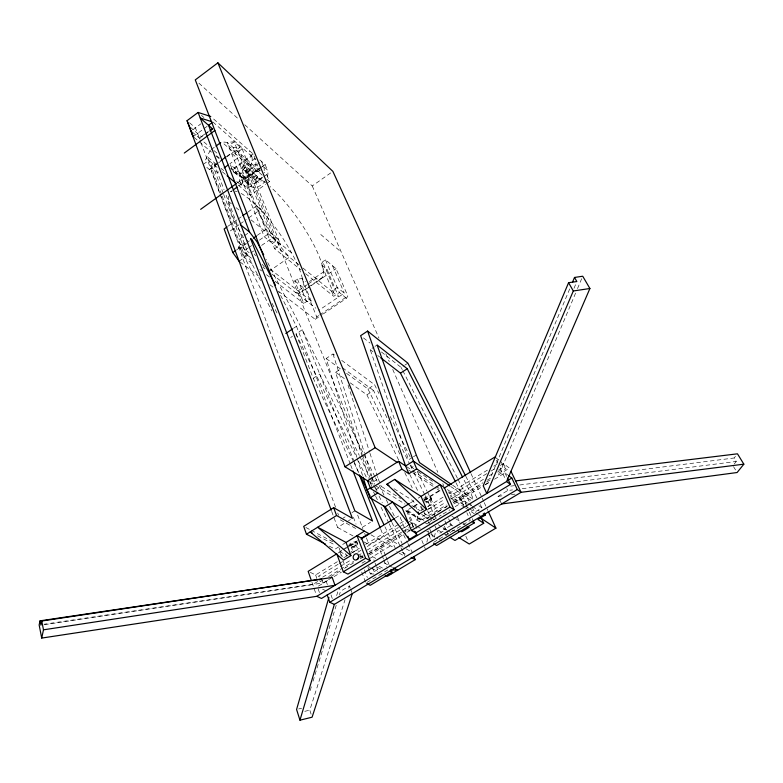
<?xml version="1.0" encoding="UTF-8"?>
<svg xmlns="http://www.w3.org/2000/svg" width="783" height="783" viewBox="0 0 783 783"><rect width="100%" height="100%" fill="white"/><g stroke="black" fill="none" stroke-linecap="round" stroke-linejoin="round"><path stroke-width="0.59" stroke-dasharray="3.92 2.94" d="M223.214 193.235L214.19 169.245L214.894 165.546M434.35 537.216L435.397 532.46M220.003 194.096L243.513 256.961L246.43 254.915L247.271 251.245L225.758 194.311M426.852 542.169L428.663 534.398M321.725 265.114L327.04 269.518L338.677 296.933L333.333 292.617L321.725 265.114L322.704 261.737L325.474 259.829L336.044 268.686L347.809 296.013L346.497 298.274L323.291 313.895M336.651 595.618L339.137 587.426L340.517 591.273L339.45 594.777M333.333 292.617L334.37 289.25L322.704 261.737M310.166 690.557L311.595 685.879M313.024 681.21L336.23 605.288M311.105 714.174L309.804 710.132L345.009 599.817M348.719 588.209L349.463 585.88L340.517 591.273M236.681 181.47L241.301 185.365L243.953 178.994L231.191 168.13M491.215 475.956L569.77 288.741M575.593 293.116L501.051 469.976L497.117 472.364M577.502 288.614L582.718 276.223M574.008 288.301L576.396 282.673M210.216 150.287L204.294 162.521M278.591 291.374L315.216 319.337L316.743 316.939L318.74 315.588M734.258 463.976L736.265 461.461L734.151 457.996L519.207 485.059M734.151 457.996L735.482 456.323M192.863 129.792L200.937 123.802M193.195 136.643L203.051 129.352M203.962 128.676L207.642 125.955M204.794 134.03L199.283 138.111L204.422 134.96M205.714 133.355L208.474 131.319M205.332 134.294L208.072 132.268M211.175 149.592L214.992 146.783M203.257 164.42L208.758 160.398L217.694 167.895M218.085 162.698L211.439 167.542L217.586 172.681L221.374 169.931M226.63 156.463L231.377 153.008L237.445 158.254L229.879 163.745M217.86 163.383L209.413 169.539L213.553 162.003L224.046 189.76M218.839 162.668L220.816 161.229M226.737 156.913L240.185 147.106L233.246 147.635L270.448 241.761L275.459 241.34L239.402 150.874L234.636 151.158M219.573 192.951L211.449 171.232L214.19 169.245M239.402 150.874L242.172 148.858L234.166 141.811L227.197 142.359L221.677 141.88M253.222 154.045L234.195 167.836L236.339 173.307A12.176 8.28 -49.6 0 0 249.17 174.629A12.176 8.28 -49.6 0 0 255.444 159.497L253.222 154.045L212.575 118.086M265.525 180.491A12.019 8.27 -49.6 0 1 256.031 187.303A12.019 8.27 -49.6 0 1 248.456 183.604L246.293 178.162L230.359 164.557L232.492 170.038L251.656 156.15L249.434 150.688M255.072 158.577L235.977 172.397L244.335 179.503L259.516 168.57M259.565 162.678L242.544 174.961L244.697 180.413L248.456 183.604M237.278 182.928L250.149 173.66L362.02 453.504M260.465 167.895L263.313 165.839L261.483 164.224M246.293 178.162L261.179 167.445M262.168 166.73L265.143 164.587L259.623 159.703M232.434 190.465L230.535 191.825A61.417 16.257 55 0 1 233.823 190.983M239.069 185.688L250.452 177.496M262.853 177.349L247.555 188.311L239.941 181.881A12.234 8.368 -49.7 0 1 245.04 167.709A12.234 8.368 -49.7 0 1 257.969 166.133M263.802 176.664L266.67 174.599A12.136 8.368 -49.7 0 0 265.476 172.71M238.189 185.101L250.306 195.27L265.672 184.279M266.631 183.594L269.518 181.529L266.67 174.599L264.174 172.417M228.098 226.17L237.004 219.827M238.003 219.123L241.957 216.304M247.898 212.076L256.814 205.743L260.945 209.188L245.118 220.424M230.31 230.936L239.148 224.662M240.146 223.958L244.12 221.129M244.766 124.761L312.251 185.953L331.894 172.074M260.533 280.588L245.089 250.188L237.601 240.528L248.573 232.776M335.604 507.306L238.472 246.968L247.761 240.43M236.73 249.806L249.444 240.851M257.264 235.34L266.073 229.145L256.814 205.743M238.472 246.968L240.019 248.172L246.508 243.601M222.166 196.151L242.975 251.686L248.064 248.094M248.779 247.614L251.676 245.578M259.408 240.146L270.223 232.551L278.435 239.265L272.494 243.415L274.608 248.749L300.878 269.89M239.069 261.219L249.836 253.672M250.814 252.987L253.751 250.932M261.591 245.441L272.357 237.895L280.568 244.59L274.608 248.749M268.638 271.593L289.485 257.157L285.218 252.41A61.72 15.229 55 0 1 249.738 191.835A61.72 15.229 55 0 1 265.603 182.831M302.042 278.611L311.164 301.073L306.554 301.543L303.775 303.432L294.751 280.911L297.481 279.042L302.042 278.611L305.644 281.479M309.402 281.577L327.04 269.518M307.318 284.611L295.661 292.568L298.235 293.253A61.417 16.257 55 0 0 293.41 256.149L286.186 243.503A61.417 16.257 55 0 0 238.277 192.08M308.287 283.945L316.058 278.64L318.544 279.394A61.72 15.229 55 0 0 313.376 243.953A61.72 15.229 55 0 0 270.076 186.53M302.091 291.374L307.112 287.948M308.12 287.263L322.175 277.671M294.751 280.911L305.595 289.456L336.044 268.686M302.962 268.05L331.542 291.168L337.199 287.332L344.295 293.145L318.681 310.43M305.566 273.668L333.715 296.326L339.391 292.49L346.497 298.274M293.556 328.243L296.463 326.286L278.709 291.648M319.748 314.913L347.809 296.013M315.216 319.337L322.283 314.58M290.659 337.532L292.441 336.338M353.603 461.853L313.239 378.297L296.003 333.94L302.267 329.731L265.956 259.173M356.921 457.409L326.159 358.497L333.01 353.965L335.907 356.108M313.239 378.297L319.699 374.039L359.28 455.403M362.255 456.851L335.604 372.277L340.507 369.057M412.445 457.409L408.599 459.797L370.153 349.58L374.147 346.967M375.135 346.311L377.132 345M346.585 373.383L367.99 388.985L374.587 384.717L378.903 393.487M381.38 351.949L401.18 367.491L404.057 365.622M405.017 365.005L407.884 363.146M350.275 382.858L366.894 394.847L373.569 390.531L388.622 421.185M371.954 486.772L370.643 483.493L378.179 478.795L377.435 476.475M413.404 456.802L416.282 455.011M375.576 489.952L381.262 486.419L400.651 498.546M410.909 465.229L411.838 467.412L413.767 466.208M343.199 518.062L345.146 516.858M351.949 512.64L354.865 510.829M331.679 511.426L337.62 527.468L347.466 521.38M348.455 520.773L350.422 519.55M362.304 527.351L370.496 522.31M338.716 546.916L335.065 549.157L328.713 545.839M346.027 542.433L342.367 544.674L343.179 546.877M410.4 502.931L415.381 499.877M418.22 498.125L420.119 496.96M341.31 556.067L339.665 551.555L341.74 550.283M342.788 549.646L357.381 540.71M413.404 527.439L406.485 510.633L412.621 506.885M413.639 506.258L417.731 503.753M423.857 499.994L440.212 489.982M338.246 552.945L344.471 549.128M345.509 548.501L348.621 546.593M349.649 545.957L356.911 541.513M395.288 518.023L399.438 515.478L405.731 530.962M416.722 525.148L412.729 522.731L407.659 510.438L409.744 509.175M413.894 506.63L418.044 504.086M424.278 500.268L440.898 490.099M310.293 572.383L315.618 574.947L337.502 561.597M343.757 557.78L350.011 553.963M351.058 553.327L359.387 548.237M365.641 544.42L398.997 524.072M400.035 523.435L406.289 519.618M420.725 510.81L423.857 508.901M428.037 506.356L443.697 496.794M448.913 493.613L488.582 469.409M493.799 466.218L496.931 464.309M363.782 541.816L369.018 544.684L383.386 535.934L398.997 544.802M338.139 564.249L318.378 576.288L320.462 577.286M339.176 563.613L343.336 561.078M357.89 552.201L361.012 550.302M367.247 546.505L398.439 527.488M399.477 526.861L405.711 523.054M427.401 509.841L444.059 499.691M486.742 473.666L450.303 495.884L468.577 508.089M490.912 471.131L495.071 468.596M500.278 465.415L503.4 463.516L509.469 468.136L496.021 476.309M322.665 577.179L339.205 567.107M340.233 566.481L351.606 559.551M357.811 555.783L361.952 553.268M367.119 550.116L400.201 529.983M401.239 529.347L407.444 525.579M407.659 510.438L414.461 514.637L416.673 519.951L445.654 502.314M450.832 499.163L484.99 478.374M489.13 475.858L493.27 473.333M498.448 470.191L503.626 467.04L505.926 468.782L497.557 473.862M408.207 525.481L404.439 527.771L410.321 531.256M409.147 524.904L412.729 522.731M317.732 581.485L312.72 584.529L43.975 624.247M322.342 580.369L320.257 581.642L319.131 578.431M328.606 576.572L353.642 561.352M359.896 557.545L363.028 555.636M369.292 551.839L401.63 532.176M402.668 531.54L408.932 527.742M416.673 519.951L419.199 521.498L446.369 504.986M452.633 501.169L482.935 482.749M487.114 480.214L491.293 477.669M330.886 576.631L340.292 570.915M344.471 568.37L354.924 562.028M360.151 558.847L363.283 556.948M368.509 553.777L401.953 533.458M403 532.822L409.264 529.014M410.312 528.378L415.538 525.207L416.908 528.505M447.426 505.828L423.632 520.284L416.987 516.183L419.199 521.498M453.621 502.06L481.545 485.098M486.713 481.956L490.853 479.45M368.852 554.061L386.342 543.441M440.868 510.32L427.175 518.581L423.437 510.917M445.008 507.805L447.073 506.552M453.269 502.784L460.502 498.399L463.918 506.092M448.16 491.812L466.325 504.017L463.086 496.774L470.338 492.36L463.144 478.266M44.543 624.648L323.115 582.953L331.189 578.05M485.166 484.56L489.091 482.181M318.446 586.105L329.907 579.146M334.067 576.611L341.359 572.187M369.498 555.108L405.956 532.978M407.003 532.342L410.126 530.443M453.886 503.88L484.1 485.538M485.137 484.912L489.306 482.377M494.513 479.216L504.937 472.893L507.521 474.831M361.942 563.192L365.495 561.039M369.067 558.876L390.59 545.829M427.41 523.504L441.221 515.136M443.07 514.01L449.98 509.821M455.148 506.689L464.446 501.051L468.841 510.908M501.13 502.892L498.076 496.344L507.727 490.53L512.562 489.913M369.566 571.776L370.379 573.929L377.572 569.593L379.941 569.652M443.021 527.488L443.932 529.621L451.39 525.129L453.758 525.422M480.263 504.536L481.936 507.795L474.674 512.16L471.914 506.728M366.914 582.474L387.712 569.985M433.596 542.413L470.28 520.382L466.854 512.689M298.587 708.977L301.602 708.253M304.753 711.336L309.804 710.132M498.076 496.344L504.125 495.551M511.397 494.602L515.028 494.122M522.232 488.68L736.265 461.461M510.761 486.126L514.382 485.666M370.379 573.929L373.961 573.998M443.932 529.621L446.33 529.885M452.329 530.561L454.727 530.835M322.586 589.178L325.699 590.646M339.665 551.555L348.092 555.959M368.264 566.5L370.369 567.597M371.426 568.145L377.749 571.453M317.595 535.787L334.488 544.694M377.054 567.127L381.262 569.339M305.859 527.507L310.166 529.778M311.243 530.345L332.755 541.738M351.048 551.418L353.202 552.563M359.651 555.979L362.881 557.682M379.021 566.226L383.327 568.507M360.395 555.587L362.206 556.547M375.771 558.387L372.639 556.713L374.695 562.077M384.12 562.869L388.29 565.111M389.337 565.669L392.469 567.352M337.62 527.468L353.319 536.081M340.292 519.863L358.203 529.876M399.173 553.141L404.234 555.969M370.946 534.809L393.663 547.552M401.875 552.162L408.031 555.617M400.035 545.389L403.167 547.16M406.211 548.903L410.233 551.183M426.715 531.187L428.712 532.391L427.792 530.189M408.834 521.155L415.969 525.599M416.977 526.205L420.97 528.613M430.914 534.486L437.883 538.694M438.881 539.291L441.866 541.102M406.485 510.633L423.309 520.979M438.167 530.111L446.809 535.425M405.565 510.702L423.035 521.439M424.073 522.075L427.156 523.964M369.566 482.034L405.075 504.105M421.636 514.402L428.184 518.473M429.211 519.119L432.304 521.038M438.206 524.708L446.702 529.983M447.729 530.629L450.812 532.548M411.887 505.564L420.05 510.673M424.132 513.227L430.259 517.054M431.276 517.69L434.34 519.609M394.055 488.749L413.493 501.032L417.593 510.859M449.677 523.905L454.786 527.135M451.918 516.242L454.962 518.199M455.97 518.845L462.048 522.76M463.066 523.416L465.092 524.718M408.648 470.015L411.692 472.041M412.71 472.726L436.053 488.269M437.061 488.944L440.105 490.97M450.254 497.734L464.456 507.198M465.474 507.873L474.606 513.951M406.602 466.648L411.682 470.045M412.7 470.73L435.054 485.675M436.072 486.351L439.116 488.386M469.594 508.764L477.561 514.088M478.521 514.734L480.439 516.017M411.838 467.412L413.855 468.763M417.887 471.474L435.045 483.003M447.338 489.522L467.412 503.058M468.4 503.723L471.376 505.73M472.364 506.395L479.304 511.074M450.685 486.517L470.847 500.239M478.912 505.74L481.936 507.795M452.594 485.215L473.617 499.603L470.338 492.36M335.604 372.277L345.381 379.334M326.159 358.497L341.721 369.84M342.465 367.775L373.569 390.531M341.711 360.395L374.587 384.717M240.038 261.953L258.351 275.929M269.92 284.758L273.766 287.704M495.786 457.712L499.329 460.414M243.513 256.961L254.035 265.075M259.77 269.499L261.688 270.977M266.465 274.667L270.292 277.613M275.078 281.303L303.775 303.432M370.153 349.58L373.002 351.792M377.739 355.472L379.628 356.95M242.975 251.686L251.607 258.38M263.108 267.297L265.016 268.784M271.73 273.991L315.813 308.199M247.271 251.245L249.18 252.733M270.155 269.098L311.164 301.073M363.459 337.894L370.065 343.081M298.969 264.83L264.243 236.75L227.197 142.359L260.582 171.497L255.121 170.948L222.578 142.672M228.548 201.515L231.367 203.815M236.065 207.642L238.884 209.942M251.108 219.896L291.521 252.84M206.771 167.347L211.449 171.232M222.352 171.8L226.072 174.932M216.333 164.342L207.426 156.845L221.736 195.006M220.953 168.237L223.732 170.567M233.647 171.937L237.494 175.206M245.852 182.302L249.611 185.493M216.597 155.719L219.338 158.049M194.115 137.426L211.479 152.176M216.039 156.062L220.61 159.947M230.662 168.492L236.339 173.307M192.05 131.857L200.262 138.855M203.903 141.977L209.384 146.646M213.935 150.542L218.496 154.437M189.985 126.963L201.681 136.986M189.594 122.823L195.456 127.874L200.565 141.517M242.27 168.707L246.097 171.996M246.479 172.329L254.044 178.827M254.416 179.15L258.155 182.361M320.746 234.479L341.3 252.195M245.099 165.742A2.055 1.4 -49.7 0 1 243.797 168.854A2.055 1.4 -49.7 0 1 242.153 167.073A2.055 1.4 -49.7 0 1 245.099 165.742L256.834 175.901A2.026 1.39 -49.6 0 1 255.561 178.984A2.026 1.39 -49.6 0 1 253.917 177.203A2.026 1.39 -49.6 0 1 256.834 175.901M257.216 176.224A2.026 1.39 -49.6 0 1 255.933 179.307A2.026 1.39 -49.6 0 1 254.299 177.526A2.026 1.39 -49.6 0 1 257.216 176.224L260.935 179.444A2.016 1.39 -49.6 0 1 259.672 182.527A2.016 1.39 -49.6 0 1 258.028 180.746A2.016 1.39 -49.6 0 1 260.935 179.444M262.178 175.138L228.587 145.892L234.166 141.811L270.223 232.551M266.768 179.131L269.518 181.529M201.446 115.355L203.932 117.538M212.927 122.04L255.444 159.497M261.453 161.318L263.685 166.75L267.385 170.009A12.019 8.27 -49.6 0 1 267.306 176.85M198.882 83.145L239.373 119.868M266.073 229.145L272.357 237.895M733.524 466.639L735.912 470.563M465.787 476.25L476.925 498.008M401.18 367.491L402.286 369.664M402.844 370.75L457.546 478.442M458.104 479.529L471.366 505.642M455.941 482.671L463.086 496.774M272.112 303.393L278.18 315.334M240.019 248.172L271.828 310.949M374.861 476.661L302.267 329.731L353.544 460.081M375.4 477.757L378.659 484.334M379.197 485.431L384.071 495.306M386.244 499.691L388.945 505.172M389.494 506.268L394.906 517.23M403.578 534.779L407.366 542.453M407.914 543.549L412.25 552.328M390.247 416.527L410.243 457.106M417.261 471.366L426.989 491.107M427.528 492.204L437.257 511.945M444.284 526.196L445.899 529.494L438.764 533.781L437.159 530.492M399.369 443.09L409.578 463.888M410.116 464.985L413.346 471.552M413.884 472.648L424.631 494.543M425.169 495.639L436.963 520.48M296.003 333.94L356.275 456.743M358.428 461.138L366.503 477.581M373.501 491.841L375.116 495.13M375.654 496.226L377.807 500.611M381.037 507.188L388.564 522.535M389.102 523.641L400.407 546.661M400.945 547.757L402.56 551.046M403.098 552.142L405.251 556.537M367.99 388.985L400.162 454.806M409.812 474.547L418.386 492.106M427.508 510.751L431.795 519.52M435.015 526.107L436.62 529.396M366.894 394.847L398.899 460.551M404.772 472.589L412.24 487.926M421.303 506.542L422.908 509.821M359.808 456.499L369.968 477.385M370.506 478.491L373.178 483.982M373.716 485.088L376.388 490.579M379.06 496.079L382.27 502.676M391.901 522.467L402.061 543.353M354.131 462.959L359.446 473.95M384.933 526.724L397.147 552.015M503.4 463.516L505.926 468.782M501.11 461.764L503.626 467.04M504.937 472.893L506.934 477.082M496.442 460.267L497.978 463.507M500.024 467.813L505.544 479.441M506.826 488.631L507.727 490.53M471.023 473.686L481.692 497.029M482.201 498.135L483.728 501.472M484.237 502.588L487.789 510.359M469.33 512.004L471.777 517.485M472.266 518.581L473.235 520.764M312.251 185.953L378.982 338.129M385.853 353.789L389.288 361.629M392.723 369.459L437.863 472.403M442.767 483.591L443.746 485.832M456.998 516.036L459.934 522.75M465.826 536.179L468.283 541.777M448.62 518.728L450 521.928M450.46 522.995L451.39 525.129M444.901 520.969L447.661 527.37M446.799 531.579L448.14 534.711M332.55 265.76L344.295 293.145M430.836 497.381L431.316 498.507M429.661 499.251L432.392 505.652M325.474 259.829L339.391 292.49M331.542 291.168L333.715 296.326M428.487 521.703L429.798 524.816M420.491 506.347L421.861 509.625M429.72 528.995L431.11 532.293M431.57 533.399L433.42 537.794M428.389 533.115L431.159 539.741M428.839 534.936L430.591 539.115M421.851 540.456L425.306 548.834M265.143 164.587L267.385 170.009M411.975 523.191L413.727 527.429M260.23 170.635L259.163 168.032L239.941 181.881L241.301 185.365M305.595 289.456L316.743 316.939M378.179 478.795L381.262 486.419M297.481 279.042L306.554 301.543M242.172 148.858L280.568 244.59M362.47 454.629L371.073 476.162M371.534 477.297L374.245 484.09M375.586 487.447L377.807 493.006M250.306 195.27L247.555 188.311A12.136 8.368 -49.7 0 1 250.09 176.929A12.136 8.368 -49.7 0 1 260.69 170.782M353.985 461.216L358.888 473.666M380.714 529.142L383.386 535.934M296.463 326.286L350.304 464.104M350.745 465.239L352.076 468.655M385.539 555.705L383.386 550.195L379.109 547.836L381.693 554.481M385.97 556.811L387.262 560.119M387.693 561.225L388.985 564.533M382.124 555.587L383.416 558.905M383.846 560.011L386.42 566.657M357.635 515.018L362.891 528.711M364.643 533.272L365.955 536.698M366.395 537.843L369.018 544.684M375.106 563.153L376.339 566.373M376.75 567.44L377.572 569.593M353.427 517.318L356.03 524.17M372.336 567.469L373.971 571.756M367.941 567.479L369.155 570.699M357.126 542.482L357.547 543.617M355.932 544.342L358.36 550.792M223.644 194.37L246.43 254.915M364.438 569.828L367.344 577.56M361.726 572.011L365.876 583.1M200.986 142.663L220.571 195.006M220.992 196.142L237.601 240.528M351.068 546.524L353.485 552.974M337.727 513.012L338.579 515.302M345.616 553.473L346.419 555.666M339.117 548.022L342.337 556.811M342.964 560.569L345.44 567.332M349.463 585.88L350.265 588.092M350.667 589.198L351.88 592.516M326.051 580.888L327.578 585.214M330.994 594.894L332.491 599.112M322.087 580.017L323.115 582.953M315.618 574.947L317.487 580.32M318.143 588.865L319.621 593.132M311.967 582.337L316.048 594.17M348.053 385.119L369.625 452.192M369.997 453.347L377.063 475.32M333.01 353.965L364.369 452.701M364.741 453.856L371.749 475.927M372.121 477.092L374.333 484.06M362.617 458.006L369.556 480.018M369.919 481.173L370.643 483.493M357.283 458.574L362.705 476.025M228.284 196.004L228.646 203.482A61.417 16.257 55 0 0 244.962 240.009M263.685 166.75A12.068 8.27 -49.6 0 1 264.077 171.751M261.806 177.261A12.068 8.27 -49.6 0 1 252.283 184.113A12.068 8.27 -49.6 0 1 244.697 180.413M251.656 156.15A12.215 8.28 -49.6 0 1 245.343 171.34A12.215 8.28 -49.6 0 1 232.492 170.038M360.16 556.233A3.24 2.682 -65.6 0 1 363.067 557.702M349.032 546.113A4.463 2.065 -21.1 0 1 353.671 541.973A4.463 2.065 -21.1 0 1 356.608 544.449A4.463 2.065 -21.1 0 1 349.482 546.505M353.681 551.927A2.682 1.233 -21.1 0 1 357.126 550.38A2.682 1.233 -21.1 0 1 358.154 551.839M349.384 546.152A4.463 2.055 -21.1 0 1 355.805 542.932A4.463 2.055 -21.1 0 1 356.03 546.426A4.463 2.055 -21.1 0 1 349.453 547.248M264.341 266.905A61.417 16.257 55 0 1 262.158 264.262M255.63 255.826A61.417 16.257 55 0 1 254.23 253.907M235.174 191.13A61.417 16.257 55 0 1 237.18 191.669M427.704 506.767A2.731 1.272 -22.8 0 1 431.59 505.201A2.731 1.272 -22.8 0 1 431.521 507.306A2.731 1.272 -22.8 0 1 427.655 508.138M423.515 500.347A4.541 2.134 -22.8 0 1 429.035 497.724A4.541 2.134 -22.8 0 1 431.159 499.906A4.541 2.134 -22.8 0 1 426.011 502.911M424.719 500.768A2.721 1.282 -22.8 0 1 428.673 498.781A2.721 1.282 -22.8 0 1 428.614 501.032A2.721 1.282 -22.8 0 1 424.699 501.472M423.73 498.536A4.532 2.134 -22.8 0 1 429.485 496.628A4.532 2.134 -22.8 0 1 430.151 499.476A4.532 2.134 -22.8 0 1 424.513 501.874M248.005 172.485A2.046 1.4 -49.7 0 0 249.297 169.373A2.046 1.4 -49.7 0 0 246.361 170.694A2.046 1.4 -49.7 0 0 248.005 172.485M247.624 172.152A2.046 1.4 -49.7 0 0 248.916 169.04A2.046 1.4 -49.7 0 0 245.979 170.371A2.046 1.4 -49.7 0 0 247.624 172.152M352.291 546.935A2.682 1.233 -21.1 0 0 356.04 544.655A2.682 1.233 -21.1 0 0 352.174 544.714A2.682 1.233 -21.1 0 0 352.291 546.935"/><path stroke-width="1.17" d="M572.608 281.968L574.497 277.456L582.718 276.223L589.912 288.506L506.542 481.545L316.792 596.313L41.714 638.076L43.486 629.826L335.007 585.302L332.198 577.443L41.753 621.017L40.922 625.196L40.07 620.831L321.744 579.048M40.07 620.831L39.15 624.961L41.714 638.076M328.899 597.449L296.581 709.467L299.958 720.174L312.084 717.208L352.281 593.622M299.958 720.174L334.351 604.388L521.077 492.311L743.85 464.172L737.478 453.817L515.596 480.899M568.575 282.712L483.209 485.754L486.781 493.505L573.313 290.973L568.575 282.712L576.865 281.537L574.497 277.456M743.85 464.172L737.106 472.521L501.639 503.978M470.514 472.58L332.883 171.379L217.889 62.826L195.28 79.886L345.019 466.776L368.832 481.574M331.258 510.281L187.078 120.67L198.119 112.439L210.774 116.501M212.056 122.686L208.562 125.28L249.571 232.071L257.01 241.81L263.714 254.837M209.893 130.918L212.633 128.901L200.233 117.998L211.772 121.668M184.279 153.067L214.865 130.487M215.942 146.088L220.718 142.584M220.933 160.623L225.68 157.158M224.202 167.875L227.99 165.125M200.644 209.335L236.29 183.643M233.383 189.78L237.18 187.049M227.109 226.874L224.134 228.988L232.815 252.557L239.069 261.219M242.945 215.599L246.909 212.78M232.815 252.557L235.752 250.491M253.359 238.101L256.286 236.035M285.824 333.46L292.597 328.889M465.229 475.164L407.884 363.146L367.599 331.072L360.63 335.682L405.584 465.973L408.863 473.735L416.693 468.87L444.304 487.476L454.091 509.792L415.704 533.037L411.388 530.473L402.168 507.981L370.623 488.582L367.511 480.752L398.616 461.304L405.584 465.973L413.385 461.118L449.677 485.832M380.577 357.684L400.475 373.139L407.258 368.754L462.596 477.18M345.019 466.776L375.165 447.71L397.49 462.587M198.119 112.439L352.399 518.336L333.646 507.678L303.706 526.362L306.466 534.221L325.532 544.175M415.47 531.677L416.781 534.858L409.186 539.458L385.03 506.787L370.124 497.782L367.051 489.992L370.878 487.603M370.623 488.582L401.875 469.115L408.863 473.735M306.466 534.221L336.563 515.517L368.891 533.654L361.55 538.156L357.038 535.67L365.602 558.259L370.114 560.648L347.916 574.096L343.306 571.786L336.719 553.679M386.89 484.227L394.671 479.392L421.068 496.383L426.608 509.469L418.964 514.137L386.89 484.227L388.936 485.519M370.124 497.782L377.807 493.006M385.03 506.787L392.616 502.109L409.675 525.227M312.319 533.008L310.205 531.902L343.551 560.109L350.921 555.617L317.702 527.243L346.027 542.433L364.418 531.148M402.168 507.981L409.372 503.557M421.068 496.383L440.144 484.677L449.931 507.081L454.091 509.792M336.171 554.207L308.169 571.355L311.203 580.134M361.061 538.968L394.25 518.659M444.01 488.191L494.905 457.037M343.306 571.786L365.602 558.259M411.388 530.473L449.931 507.081M507.638 480.596L511.828 478.07L517.309 489.522L521.077 492.311L510.996 471.327M507.433 478.129L510.428 484.423L321.48 598.466L316.792 596.313M327.196 594.884L329.8 602.293L517.309 489.522M484.295 513.002L485.245 515.077L477.953 519.452L483.708 523.259L454.972 540.456L449.873 537.314M391.138 570.053L391.999 572.256L370.251 585.302L366.747 583.541M473.235 520.764L474.214 522.956L436.65 545.487L433.576 543.656M413.943 556.507L415.215 559.639L387.242 576.405L385.128 575.309M488.298 511.475L495.913 528.143L469.262 544.019L458.907 537.578M210.304 129.958L212.633 128.901M573.313 290.973L589.912 288.506M388.319 574.282L390.717 574.321M390.59 569.955L397.686 570.151L393.506 567.91M458.329 531.236L461.931 531.647L469.144 527.321L466.776 527.028M329.8 602.293L334.351 604.388M389.856 571.12L391.999 572.256M411.114 557.339L415.215 559.639M472.247 521.674L474.214 522.956M480.693 518.013L495.913 528.143M483.258 513.746L485.245 515.077M451.585 484.53L419.551 462.606L416.282 455.011L377.132 345L407.258 368.754M506.542 481.545L510.428 484.423M508.382 475.477L511.828 478.07M240.978 225.191L249.571 232.071M227.011 175.715L236.329 183.535M394.671 479.392L426.608 509.469M413.943 531.011L416.781 534.858M275.381 285.149L252.077 239.686L250.54 238.472L354.865 510.829L372.551 521.047L352.967 470.935M400.475 373.139L455.393 481.594M383.876 505.975L391.363 521.37M360.503 476.152L370.065 495.942M371.132 498.135L383.876 524.522M480.899 517.054L483.708 523.259M416.693 468.87L413.385 461.118L367.599 331.072M398.616 461.304L401.875 469.115M418.053 511.955L418.964 514.137M217.889 62.826L375.165 447.71M407.894 536.267L409.186 539.458M359.328 474.801L380.264 528.006M187.078 120.67L193.195 136.643L191.14 131.074M361.55 538.156L370.114 560.648M333.646 507.678L336.563 515.517M346.027 542.433L350.921 555.617M363.067 477.19L367.051 489.992M41.753 621.017L43.486 629.826M357.733 559.268A3.24 2.682 -65.6 0 1 358.82 557.046M356.97 559.63A3.259 2.682 -65.5 0 0 357.674 554.149A3.259 2.682 -65.5 0 0 353.182 556.889A3.259 2.682 -65.5 0 0 356.97 559.63"/></g></svg>
